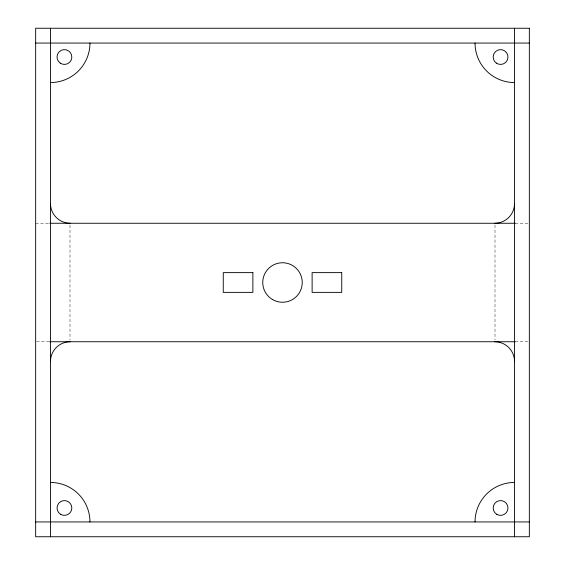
<?xml version="1.0" encoding="UTF-8"?>
<svg xmlns="http://www.w3.org/2000/svg" width="565" height="565" viewBox="0 0 565 565"><rect width="100%" height="100%" fill="white"/><g stroke="black" fill="none" stroke-linecap="round" stroke-linejoin="round"><path stroke-width="0.42" stroke-dasharray="2.83 2.12" d="M35.659 223.26L49.762 223.26M515.238 223.26L528.466 223.26M36.534 341.74L49.762 341.74M515.238 341.74L528.466 341.74M495.004 225.011L495.004 339.989M69.996 225.011L69.996 339.989"/><path stroke-width="0.85" d="M35.659 43.06L529.341 43.06M49.762 223.26L515.238 223.26M49.762 341.74L515.238 341.74M35.659 521.94L529.341 521.94M514.531 28.25L514.531 536.75M50.469 28.25L50.469 536.75M50.469 361.487A19.747 19.747 0 0 1 70.215 341.74M494.785 341.74A19.747 19.747 0 0 1 514.531 361.487M514.531 203.513A19.747 19.747 0 0 1 494.785 223.26M70.215 223.26A19.747 19.747 0 0 1 50.469 203.513M514.531 82.554A39.494 39.494 0 0 1 475.038 43.06M89.962 43.06A39.494 39.494 0 0 1 50.469 82.554M50.469 482.446A39.494 39.494 0 0 1 89.962 521.94M475.038 521.94A39.494 39.494 0 0 1 514.531 482.446M529.341 28.25L35.659 28.25L35.659 536.75L529.341 536.75L529.341 28.25M252.88 272.627L223.26 272.627L223.26 292.373L252.88 292.373L252.88 272.627M341.74 272.627L312.12 272.627L312.12 292.373L341.74 292.373L341.74 272.627M60.278 63.16A7.409 7.409 0 0 0 71.819 57.552A7.409 7.409 0 0 0 61.197 50.363A7.409 7.409 0 0 0 60.278 63.16M272.627 299.605A19.747 19.747 0 0 0 302.247 282.5A19.747 19.747 0 0 0 272.627 265.395A19.747 19.747 0 0 0 272.627 299.605M496.303 63.082A7.409 7.409 0 0 0 507.949 57.687A7.409 7.409 0 0 0 497.461 50.306A7.409 7.409 0 0 0 496.303 63.082M60.73 514.39A7.409 7.409 0 0 0 71.833 507.977A7.409 7.409 0 0 0 60.73 501.565A7.409 7.409 0 0 0 60.73 514.39M496.868 514.39A7.409 7.409 0 0 0 507.977 507.977A7.409 7.409 0 0 0 496.868 501.565A7.409 7.409 0 0 0 496.868 514.39"/></g></svg>
